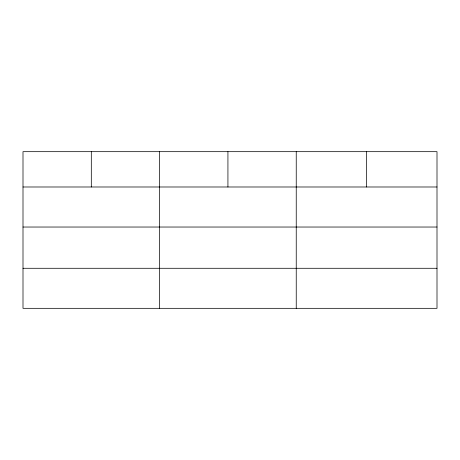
<?xml version="1.0" encoding="UTF-8"?>
<svg xmlns="http://www.w3.org/2000/svg" width="460" height="460" viewBox="0 0 460 460"><rect width="100%" height="100%" fill="white"/><g stroke="black" fill="none" stroke-linecap="round" stroke-linejoin="round"><path stroke-width="0.69" d="M437 227.033L437 151.673L23 151.673L23 308.327L437 308.327L437 227.033L23 227.033M23 186.99L437 186.99M23 268.283L437 268.283M366.62 151.673L366.62 186.99M296.24 151.673L296.24 308.327M227.93 151.673L227.93 186.99M159.62 151.673L159.62 308.327M91.31 151.673L91.31 186.99"/></g></svg>
